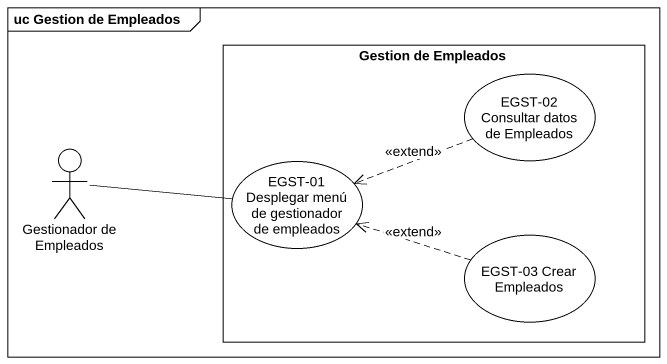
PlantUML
@startuml
mainframe uc Gestion de Empleados
rectangle "Gestion de Empleados" as Gestion_de_Empleados {
  usecase "EGST-02 Consultar datos de Empleados" as EGST_02_Consultar_datos_de
  usecase "EGST-01 Desplegar menú de gestionador de empleados" as EGST_01_Desplegar_menú_de
  usecase "EGST-03 Crear Empleados" as EGST_03_Crear_Empleados
}
actor "Gestionador de Empleados" as Gestionador_de_Empleados
EGST_02_Consultar_datos_de .left.> EGST_01_Desplegar_menú_de : <<extend>>
Gestionador_de_Empleados -right- EGST_01_Desplegar_menú_de
EGST_03_Crear_Empleados .left.> EGST_01_Desplegar_menú_de : <<extend>>
@enduml
